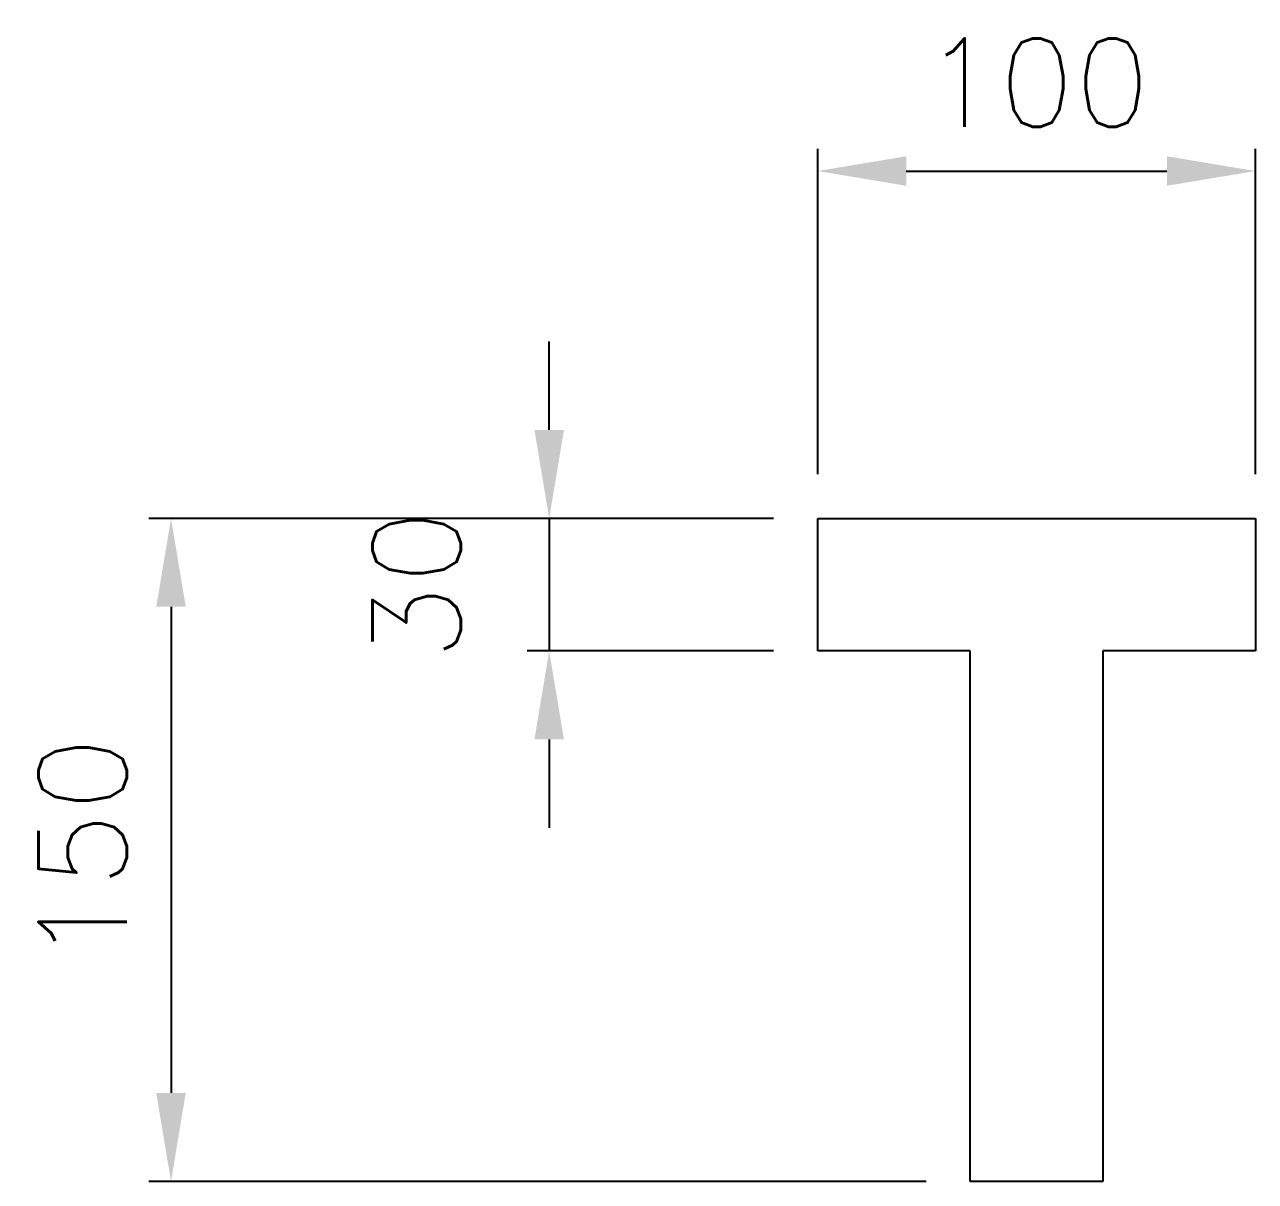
# Model space of a CAD drawing. Extents: x -79364 to 3230, y 28528 to 72157.
# Drawn here: x -30861 to -28077, y 55301 to 57918 of the extents above; entities that cross this region are included whole.
import ezdxf

# ---------------------------------------------------------------- set-up
doc = ezdxf.new("R2010")
doc.units = 0
doc.header["$LTSCALE"] = 500
doc.layers.get('DEFPOINTS').update_dxf_attribs({"linetype": 'CONTINUOUS'})
doc.layers.add('S0CO1', color=1, linetype='CONTINUOUS')
doc.layers.add('S0CO2', color=2, linetype='CONTINUOUS')
doc.styles.add('ROMANS', font='romans.shx', dxfattribs={"height": 200})
doc.dimstyles.get("Standard").update_dxf_attribs({"dimscale": 100, "dimtxt": 2, "dimasz": 2, "dimexe": 0.5, "dimexo": 1, "dimgap": 1, "dimtad": 1, "dimdsep": 46, "dimtxsty": 'ROMANS', "dimcen": 1.5, "dimclrd": 1, "dimclre": 1, "dimclrt": 2, "dimazin": 2, "dimtfac": 1, "dimtmove": 2, "dimatfit": 3, "dimfxl": 1, "dimtvp": 100, "dimtolj": 1, "dimarcsym": 0})

# ---------------------------------------------------------------- blocks, each defined once
blk = doc.blocks.new('*D70')
at = {"layer": 'DEFPOINTS', "color": 0, "transparency": 16777216}
for p in [(-28076.7, 57586.4), (-29066.7, 56800.6), (-28076.7, 56800.6)]:
    blk.add_point(p, dxfattribs=at)
at = {"layer": 'S0CO1', "color": 1, "lineweight": -2, "transparency": 16777216}
for p, q in [((-29066.7, 56900.6), (-29066.7, 57636.4)), ((-28076.7, 56900.6), (-28076.7, 57636.4)), ((-28866.7, 57586.4), (-28276.7, 57586.4))]:
    blk.add_line(p, q, dxfattribs=at)
at = {"layer": 'S0CO1', "color": 1, "transparency": 16777216}
for points in [[(-28866.7, 57619.8), (-28866.7, 57553.1), (-29066.7, 57586.4)], [(-28276.7, 57619.8), (-28276.7, 57553.1), (-28076.7, 57586.4)]]:
    blk.add_solid(points, dxfattribs=at)
at = {"layer": 'S0CO1', "color": 2, "transparency": 16777216, "insert": (-28571.7, 57786.4), "char_height": 200, "attachment_point": 5, "style": 'ROMANS'}
blk.add_mtext('\\A1;100', dxfattribs=at)
blk = doc.blocks.new('*D71')
at = {"layer": 'DEFPOINTS', "color": 0, "transparency": 16777216}
for p in [(-29066.7, 56800.6), (-29674.5, 56500.6), (-29066.7, 56500.6)]:
    blk.add_point(p, dxfattribs=at)
at = {"layer": 'S0CO1', "color": 1, "lineweight": -2, "transparency": 16777216}
for p, q in [((-29674.5, 57000.6), (-29674.5, 57200.6)), ((-29166.7, 56800.6), (-29724.5, 56800.6)), ((-29674.5, 56800.6), (-29674.5, 56500.6)), ((-29166.7, 56500.6), (-29724.5, 56500.6)), ((-29674.5, 56300.6), (-29674.5, 56100.6))]:
    blk.add_line(p, q, dxfattribs=at)
at = {"layer": 'S0CO1', "color": 1, "transparency": 16777216}
for points in [[(-29707.8, 57000.6), (-29641.1, 57000.6), (-29674.5, 56800.6)], [(-29707.8, 56300.6), (-29641.1, 56300.6), (-29674.5, 56500.6)]]:
    blk.add_solid(points, dxfattribs=at)
at = {"layer": 'S0CO1', "color": 2, "transparency": 16777216, "insert": (-29974.5, 56650.6), "char_height": 200, "attachment_point": 5, "rotation": 90, "style": 'ROMANS'}
blk.add_mtext('\\A1;30', dxfattribs=at)
blk = doc.blocks.new('*D72')
at = {"layer": 'DEFPOINTS', "color": 0, "transparency": 16777216}
for p in [(-29066.7, 56800.6), (-30530.1, 55300.6), (-28721.7, 55300.6)]:
    blk.add_point(p, dxfattribs=at)
at = {"layer": 'S0CO1', "color": 1, "lineweight": -2, "transparency": 16777216}
for p, q in [((-29166.7, 56800.6), (-30580.1, 56800.6)), ((-30530.1, 56600.6), (-30530.1, 55500.6)), ((-28821.7, 55300.6), (-30580.1, 55300.6))]:
    blk.add_line(p, q, dxfattribs=at)
at = {"layer": 'S0CO1', "color": 1, "transparency": 16777216}
for points in [[(-30563.5, 56600.6), (-30496.8, 56600.6), (-30530.1, 56800.6)], [(-30563.5, 55500.6), (-30496.8, 55500.6), (-30530.1, 55300.6)]]:
    blk.add_solid(points, dxfattribs=at)
at = {"layer": 'S0CO1', "color": 2, "transparency": 16777216, "insert": (-30730.1, 56050.6), "char_height": 200, "attachment_point": 5, "rotation": 90, "style": 'ROMANS'}
blk.add_mtext('\\A1;150', dxfattribs=at)

msp = doc.modelspace()

# ---------------------------------------------------------------- linework, layer by layer
at = {"layer": 'S0CO2', "color": 0}
for p, q in [((-29066.67, 56500.616), (-29066.67, 56800.616)), ((-29066.67, 56800.616), (-28076.67, 56800.616)), ((-28076.67, 56800.616), (-28076.67, 56500.616)), ((-28721.67, 56500.616), (-29066.67, 56500.616)), ((-28721.67, 55300.616), (-28721.67, 56500.616)), ((-28076.67, 56500.616), (-28421.67, 56500.616)), ((-28421.67, 56500.616), (-28421.67, 55300.616)), ((-28421.67, 55300.616), (-28721.67, 55300.616))]:
    msp.add_line(p, q, dxfattribs=at)

# ---------------------------------------------------------------- dimensions: what is measured, and where the dimension line sits
at = {"layer": 'S0CO1', "color": 0}
dim = msp.add_linear_dim(base=(-28076.67, 57586.443), p1=(-29066.67, 56800.616), p2=(-28076.67, 56800.616), text='100', dimstyle='STANDARD', dxfattribs=at)
dim.commit()
dim.dimension.update_dxf_attribs({"geometry": '*D70', "text_midpoint": (-28571.67, 57786.443)})
for base, p2, text, picture, middle in [((-29674.459, 56500.616), (-29066.67, 56500.616), '30', '*D71', (-29974.459, 56650.616)), ((-30530.124, 55300.616), (-28721.67, 55300.616), '150', '*D72', (-30730.124, 56050.616))]:
    dim = msp.add_linear_dim(base=base, p1=(-29066.67, 56800.616), p2=p2, angle=90, text=text, dimstyle='STANDARD', dxfattribs=at)
    dim.commit()
    dim.dimension.update_dxf_attribs({"geometry": picture, "text_midpoint": middle})

doc.saveas('drawing.dxf')
